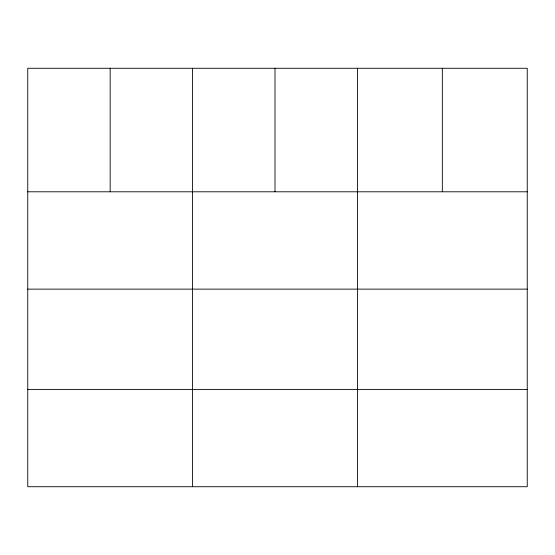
<?xml version="1.0" encoding="UTF-8"?>
<svg xmlns="http://www.w3.org/2000/svg" width="555" height="555" viewBox="0 0 555 555"><rect width="100%" height="100%" fill="white"/><g stroke="black" fill="none" stroke-linecap="round" stroke-linejoin="round"><path stroke-width="0.83" d="M527.25 289.127L527.25 68.272L27.75 68.272L27.75 486.728L527.25 486.728L527.25 289.127L27.75 289.127M27.75 191.794L527.25 191.794M27.75 389.402L527.25 389.402M442.335 68.272L442.335 191.794M357.42 68.272L357.42 486.728M275.002 68.272L275.002 191.794M192.585 68.272L192.585 486.728M110.168 68.272L110.168 191.794"/></g></svg>
